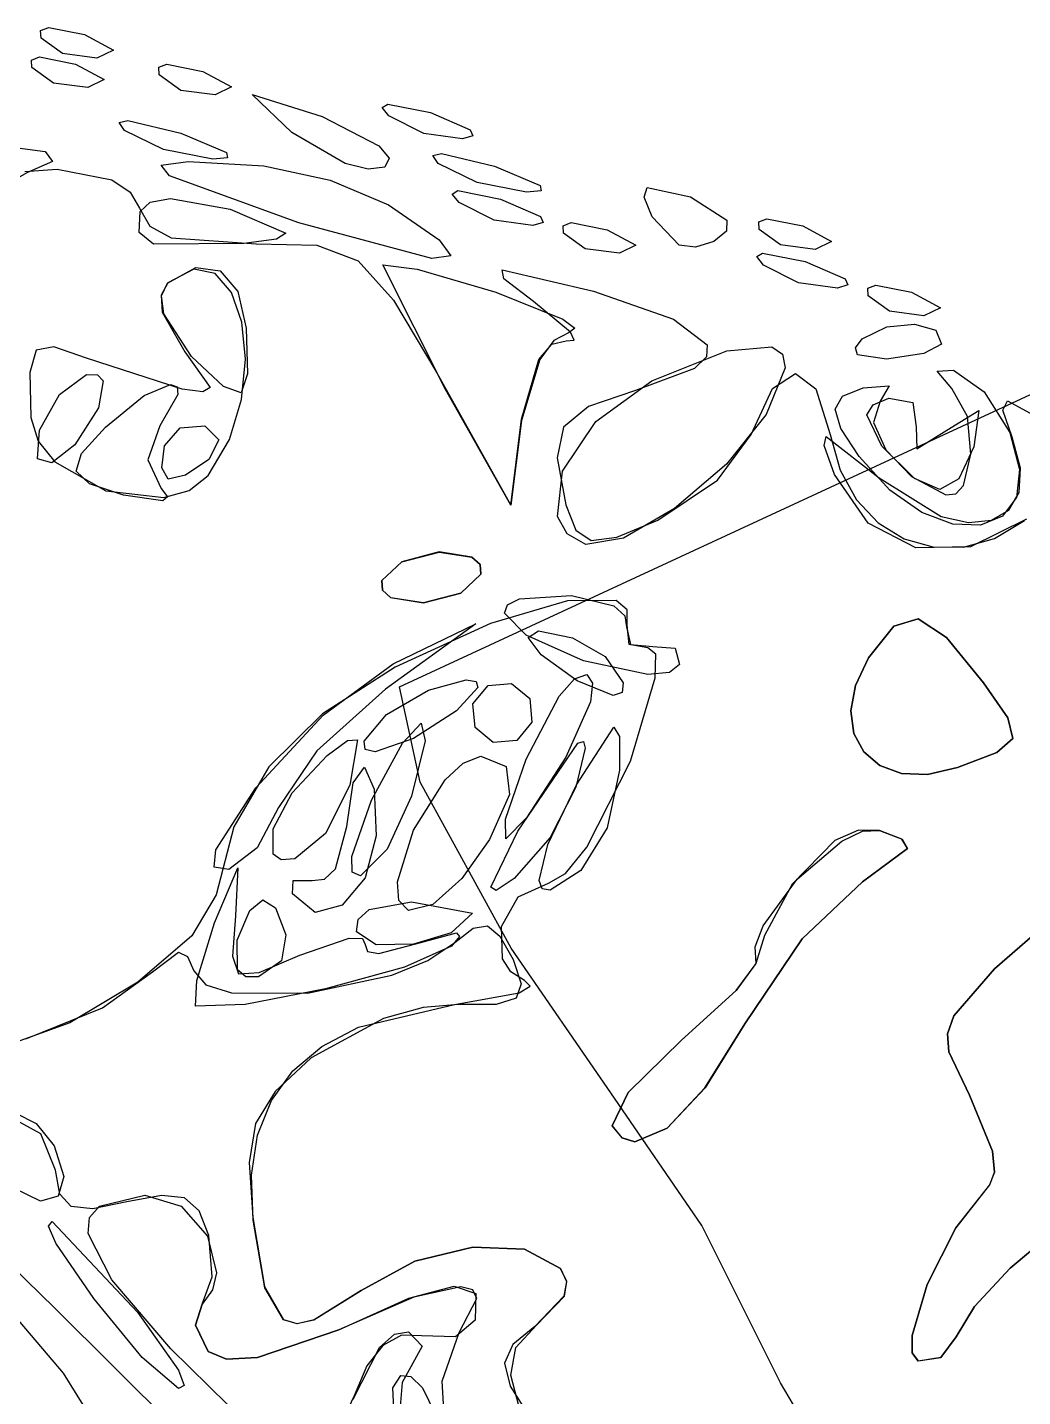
# Model space of a CAD drawing. Extents: x -886 to 651, y -59 to 942.
# Drawn here: x -187.43 to -167.6, y 132.04 to 159.32 of the extents above; entities that cross this region are included whole.
import ezdxf

# ---------------------------------------------------------------- set-up
doc = ezdxf.new("R2010")
doc.units = 0

msp = doc.modelspace()

# ---------------------------------------------------------------- linework, layer by layer
at = {"layer": 'IMAGES'}
for p, q in [((-180.01561, 146.175788), (-165.24221, 153.025398)), ((-179.60351, 144.277348), (-180.01561, 146.175788)), ((-177.7871, 140.974618), (-179.60351, 144.277348)), ((-175.80663, 138.085948), (-177.7871, 140.974618)), ((-173.99022, 135.445318), (-175.80663, 138.085948)), ((-172.42187, 132.308598), (-173.99022, 135.445318)), ((-171.679461, 131.049757), (-172.42187, 132.308598))]:
    msp.add_line(p, q, dxfattribs=at)
at = {"layer": 'Layer 1'}
for p, q in [((-187.162035, 159.253443), (-187.000674, 159.316201)), ((-187.000674, 159.316201), (-186.28637, 159.17211)), ((-187.15487, 159.10381), (-187.162035, 159.253443)), ((-186.726939, 158.794621), (-187.15487, 159.10381)), ((-186.28637, 159.17211), (-185.712357, 158.863866)), ((-186.04169, 158.70594), (-186.726939, 158.794621)), ((-185.712357, 158.863866), (-186.04169, 158.70587)), ((-187.343515, 158.664533), (-187.182152, 158.727291)), ((-187.33635, 158.5149), (-187.343515, 158.664533)), ((-186.908417, 158.205711), (-187.33635, 158.5149)), ((-187.182152, 158.727291), (-186.46784, 158.5832)), ((-186.46784, 158.5832), (-185.893836, 158.274956)), ((-186.04169, 158.70587), (-186.04169, 158.70594)), ((-184.807245, 158.520303), (-184.645884, 158.583061)), ((-184.80008, 158.37067), (-184.807245, 158.520303)), ((-184.645884, 158.583061), (-183.93158, 158.43897)), ((-185.893836, 158.274956), (-186.22317, 158.11696)), ((-184.372149, 158.061481), (-184.80008, 158.37067)), ((-183.93158, 158.43897), (-183.357567, 158.130726)), ((-186.22316, 158.11703), (-186.908417, 158.205711)), ((-186.22317, 158.11696), (-186.22316, 158.11703)), ((-183.6869, 157.9728), (-184.372149, 158.061481)), ((-183.357567, 158.130726), (-183.6869, 157.97273)), ((-183.6869, 157.97273), (-183.6869, 157.9728)), ((-182.15631, 157.22272), (-182.946231, 157.977889)), ((-182.946231, 157.977889), (-181.55597, 157.53941)), ((-180.36146, 157.721018), (-180.249901, 157.789764)), ((-180.22787, 157.55297), (-180.36146, 157.721018)), ((-180.249901, 157.789764), (-179.39996, 157.62047)), ((-185.601016, 157.4184), (-185.424516, 157.460469)), ((-185.49401, 157.26211), (-185.601016, 157.4184)), ((-185.424516, 157.460469), (-184.36869, 157.20891)), ((-181.55597, 157.53941), (-180.426785, 156.959502)), ((-179.530594, 157.201367), (-180.22787, 157.55297)), ((-179.39996, 157.62047), (-178.60437, 157.276872)), ((-184.716465, 156.880096), (-185.49401, 157.26211)), ((-184.36869, 157.20891), (-183.457507, 156.820615)), ((-181.098411, 156.605205), (-182.15631, 157.22272)), ((-178.75702, 157.09455), (-179.530594, 157.201367)), ((-178.551617, 157.156908), (-178.75702, 157.09451)), ((-178.60437, 157.276872), (-178.551617, 157.156908)), ((-189.07285, 157.10501), (-187.06958, 156.84503)), ((-183.73579, 156.69018), (-184.716465, 156.880096)), ((-180.426785, 156.959502), (-180.220525, 156.710693)), ((-178.75702, 157.09451), (-178.75702, 157.09455)), ((-186.927852, 156.643437), (-187.42635, 156.42188)), ((-187.06958, 156.84503), (-186.927852, 156.643437)), ((-184.760683, 156.571816), (-184.22268, 156.6436)), ((-184.22268, 156.6436), (-182.7184, 156.557568)), ((-183.73578, 156.69017), (-183.73579, 156.69018)), ((-183.437578, 156.714652), (-183.73578, 156.69017)), ((-183.457507, 156.820615), (-183.437578, 156.714652)), ((-180.639353, 156.489752), (-181.098411, 156.605205)), ((-180.220525, 156.710693), (-180.30776, 156.53333)), ((-179.352942, 156.761652), (-179.176444, 156.803722)), ((-179.24593, 156.60536), (-179.352942, 156.761652)), ((-178.46839, 156.223384), (-179.24593, 156.60536)), ((-179.176444, 156.803722), (-178.12061, 156.55216)), ((-187.42635, 156.42193), (-188.02874, 156.0818)), ((-187.477105, 156.445206), (-186.83464, 156.49448)), ((-187.42635, 156.42188), (-187.42635, 156.42193)), ((-186.83464, 156.49448), (-185.741492, 156.280309)), ((-184.596491, 156.357213), (-184.760683, 156.571816)), ((-182.02152, 155.42179), (-184.596491, 156.357213)), ((-182.7184, 156.557568), (-181.392221, 156.271848)), ((-180.30776, 156.53333), (-180.639353, 156.489752)), ((-180.30776, 156.53333), (-180.30776, 156.53333)), ((-178.12061, 156.55216), (-177.209429, 156.163865)), ((-185.741492, 156.280309), (-185.381444, 156.033693)), ((-181.392221, 156.271848), (-180.231052, 155.782348)), ((-178.962155, 155.994594), (-178.850596, 156.06334)), ((-178.850596, 156.06334), (-178.00065, 155.89405)), ((-177.48772, 156.03343), (-178.46839, 156.223384)), ((-177.189502, 156.057903), (-177.48771, 156.03342)), ((-177.209429, 156.163865), (-177.189502, 156.057903)), ((-175.141708, 155.934295), (-175.079909, 156.126436)), ((-175.079909, 156.126436), (-174.22043, 155.93863)), ((-185.381444, 156.033693), (-185.19406, 155.71681)), ((-185.17678, 155.65059), (-184.97893, 155.835975)), ((-184.97893, 155.835975), (-184.57579, 155.905824)), ((-184.57579, 155.905824), (-183.38836, 155.69329)), ((-180.231052, 155.782348), (-179.2218, 155.08498)), ((-178.82857, 155.82655), (-178.962155, 155.994594)), ((-178.131294, 155.474947), (-178.82857, 155.82655)), ((-178.00065, 155.89405), (-177.205069, 155.550453)), ((-177.48771, 156.03342), (-177.48772, 156.03343)), ((-174.98295, 155.53848), (-175.141708, 155.934295)), ((-174.22043, 155.93863), (-173.496156, 155.473901)), ((-185.202074, 155.232292), (-185.17678, 155.65059)), ((-185.19406, 155.71681), (-184.987946, 155.353869)), ((-183.38836, 155.69329), (-182.276254, 155.215881)), ((-177.205069, 155.550453), (-177.152317, 155.430488)), ((-174.44241, 154.97734), (-174.98295, 155.53848)), ((-172.857045, 155.441295), (-172.695684, 155.504055)), ((-172.695684, 155.504055), (-171.98138, 155.35996)), ((-184.911217, 154.99959), (-185.202074, 155.232292)), ((-184.987946, 155.353869), (-184.561935, 155.12319)), ((-179.368984, 154.714409), (-182.02152, 155.42179)), ((-177.35772, 155.36813), (-178.131294, 155.474947)), ((-177.152317, 155.430488), (-177.35772, 155.36809)), ((-177.35772, 155.36809), (-177.35772, 155.36813)), ((-176.754045, 155.364313), (-176.592682, 155.427071)), ((-176.74688, 155.21468), (-176.754045, 155.364313)), ((-176.592682, 155.427071), (-175.87837, 155.28298)), ((-175.87837, 155.28298), (-175.304366, 154.974745)), ((-173.502192, 155.256547), (-173.75508, 155.05187)), ((-173.496156, 155.473901), (-173.502192, 155.256547)), ((-172.84988, 155.29166), (-172.857045, 155.441295)), ((-172.421949, 154.982471), (-172.84988, 155.29166)), ((-171.98138, 155.35996), (-171.407367, 155.051724)), ((-183.11759, 155.0088), (-184.911217, 154.99959)), ((-184.561935, 155.12319), (-182.86718, 155.00243)), ((-182.461097, 155.099668), (-183.11759, 155.00878)), ((-183.11759, 155.00878), (-183.11759, 155.0088)), ((-182.86718, 155.00243), (-181.66251, 154.97489)), ((-182.276254, 155.215881), (-182.461097, 155.099668)), ((-181.66251, 154.97489), (-180.840317, 154.665678)), ((-179.2218, 155.08498), (-178.991595, 154.766077)), ((-179.2218, 155.08498), (-179.2218, 155.08498)), ((-176.318947, 154.905486), (-176.74688, 155.21468)), ((-175.304366, 154.974745), (-175.6337, 154.81675)), ((-174.115707, 154.934591), (-174.44241, 154.97734)), ((-173.75508, 155.05187), (-174.115707, 154.934591)), ((-173.75508, 155.05187), (-173.75508, 155.05187)), ((-171.7367, 154.89379), (-172.421949, 154.982471)), ((-171.407367, 155.051724), (-171.7367, 154.89372)), ((-178.991595, 154.766077), (-179.368984, 154.714409)), ((-175.63369, 154.8168), (-176.318947, 154.905486)), ((-175.6337, 154.81675), (-175.63369, 154.8168)), ((-172.89566, 154.749241), (-172.784101, 154.818)), ((-172.76207, 154.58119), (-172.89566, 154.749241)), ((-172.784101, 154.818), (-171.93416, 154.64879)), ((-171.7367, 154.89372), (-171.7367, 154.89379)), ((-184.6335, 154.22227), (-184.069113, 154.533217)), ((-184.113594, 154.50159), (-184.62756, 154.22783)), ((-183.686799, 154.412582), (-184.113594, 154.50159)), ((-184.069113, 154.533217), (-183.584441, 154.467291)), ((-183.362633, 154.034522), (-183.686799, 154.412582)), ((-183.584441, 154.467291), (-183.232311, 154.054703)), ((-180.840317, 154.665678), (-180.132271, 153.883407)), ((-179.09755, 152.10155), (-180.34407, 154.58789)), ((-180.34407, 154.58789), (-179.65969, 154.502271)), ((-179.65969, 154.502271), (-178.0949, 154.03791)), ((-177.933905, 154.306497), (-177.971996, 154.484749)), ((-177.971996, 154.484749), (-176.15048, 154.06347)), ((-172.064797, 154.229596), (-172.76207, 154.58119)), ((-171.93416, 154.64879), (-171.13857, 154.305189)), ((-184.62756, 154.22783), (-184.759585, 153.981237)), ((-184.756784, 153.967356), (-184.6335, 154.22227)), ((-184.62756, 154.22783), (-184.62756, 154.22783)), ((-177.34516, 153.85467), (-177.933905, 154.306497)), ((-171.29122, 154.12278), (-172.064797, 154.229596)), ((-171.085817, 154.185224), (-171.29122, 154.12283)), ((-171.13857, 154.305189), (-171.085817, 154.185224)), ((-170.688545, 154.119155), (-170.527184, 154.181915)), ((-170.527184, 154.181915), (-169.81288, 154.03782)), ((-184.759585, 153.981237), (-184.739575, 153.639384)), ((-184.708395, 153.606811), (-184.756784, 153.967356)), ((-183.156557, 153.441124), (-183.362633, 154.034522)), ((-183.232311, 154.054703), (-183.06555, 153.32566)), ((-180.132271, 153.883407), (-179.27004, 152.43669)), ((-178.0949, 154.03791), (-176.762407, 153.50018)), ((-176.15048, 154.06347), (-174.553614, 153.50201)), ((-171.29122, 154.12283), (-171.29122, 154.12278)), ((-170.68138, 153.96952), (-170.688545, 154.119155)), ((-170.253447, 153.660331), (-170.68138, 153.96952)), ((-169.81288, 154.03782), (-169.238867, 153.729585)), ((-184.739575, 153.639384), (-184.28801, 152.85065)), ((-184.1589, 152.76066), (-184.708395, 153.606811)), ((-176.607495, 153.24088), (-177.34516, 153.85467)), ((-169.56819, 153.57165), (-170.253447, 153.660331)), ((-169.238867, 153.729585), (-169.5682, 153.57159)), ((-183.084031, 152.706103), (-183.156557, 153.441124)), ((-183.06555, 153.32566), (-183.042163, 152.411899)), ((-183.06555, 153.32566), (-183.06555, 153.32566)), ((-176.762407, 153.50018), (-176.524752, 153.32158)), ((-176.524752, 153.32158), (-176.63662, 153.23815)), ((-174.553614, 153.50201), (-173.885061, 152.991149)), ((-170.79539, 153.11162), (-170.309003, 153.352367)), ((-170.309003, 153.352367), (-169.756847, 153.406198)), ((-169.756847, 153.406198), (-169.32999, 153.286054)), ((-169.5682, 153.57159), (-169.56819, 153.57165)), ((-176.938137, 153.079575), (-177.216865, 152.696335)), ((-176.98089, 153.003382), (-176.69324, 153.07034)), ((-176.63662, 153.23815), (-176.938137, 153.079575)), ((-176.69324, 153.07034), (-176.536746, 153.087338)), ((-176.63662, 153.23815), (-176.63662, 153.23815)), ((-176.536746, 153.087338), (-176.607495, 153.24088)), ((-170.933387, 152.929635), (-170.79539, 153.11162)), ((-169.32999, 153.286054), (-169.2195, 153.00488)), ((-187.251681, 152.883297), (-187.379698, 152.43908)), ((-186.899626, 152.952158), (-187.251681, 152.883297)), ((-186.25045, 152.72377), (-186.899626, 152.952158)), ((-184.28801, 152.85065), (-183.788539, 152.144095)), ((-177.23797, 152.697571), (-176.98089, 153.003382)), ((-174.98857, 152.27159), (-173.490905, 152.869958)), ((-173.885061, 152.991149), (-173.897581, 152.751555)), ((-173.490905, 152.869958), (-172.59987, 152.954466)), ((-172.59987, 152.954466), (-172.387672, 152.805734)), ((-172.387672, 152.805734), (-172.334133, 152.530589)), ((-170.890709, 152.794625), (-170.933387, 152.929635)), ((-170.31384, 152.70785), (-170.890709, 152.794625)), ((-169.570676, 152.822248), (-170.31384, 152.70785)), ((-169.2195, 153.00488), (-169.570676, 152.822248)), ((-169.2195, 153.00488), (-169.2195, 153.00488)), ((-184.34431, 152.1087), (-186.25045, 152.72377)), ((-183.520742, 152.164592), (-184.1589, 152.76066)), ((-183.160515, 151.903174), (-183.084031, 152.706103)), ((-177.216865, 152.696335), (-177.58189, 151.48588)), ((-177.58173, 151.50782), (-177.23797, 152.697571)), ((-174.140593, 152.520846), (-175.31598, 152.08106)), ((-173.897581, 152.751555), (-174.140593, 152.520846)), ((-172.334133, 152.530589), (-172.71236, 151.6038)), ((-187.379698, 152.43908), (-187.35676, 151.5414)), ((-186.787586, 152.004779), (-186.24894, 152.39875)), ((-186.24894, 152.39875), (-186.031825, 152.3972)), ((-186.031825, 152.3972), (-185.91382, 152.271471)), ((-185.91382, 152.271471), (-186.00692, 151.73461)), ((-183.042163, 152.411899), (-183.171195, 152.036608)), ((-179.27004, 152.43669), (-177.7981, 149.80016)), ((-176.10174, 151.466999), (-174.98857, 152.27159)), ((-172.584576, 152.118685), (-172.129134, 152.423119)), ((-172.129134, 152.423119), (-171.719874, 152.117583)), ((-169.305705, 152.465179), (-168.97705, 152.4863)), ((-169.01195, 152.12065), (-169.305705, 152.465179)), ((-168.97705, 152.4863), (-168.367886, 152.056309)), ((-187.1838, 151.28848), (-186.787586, 152.004779)), ((-185.87308, 151.34897), (-185.098422, 151.984043)), ((-185.098422, 151.984043), (-184.573274, 152.202446)), ((-184.427518, 152.000912), (-184.79104, 151.37617)), ((-184.573274, 152.202446), (-184.444854, 152.154376)), ((-184.444854, 152.154376), (-184.427518, 152.000912)), ((-183.933476, 152.056254), (-184.34431, 152.1087)), ((-183.788539, 152.144095), (-183.933476, 152.056254)), ((-183.171195, 152.036608), (-183.520742, 152.164592)), ((-177.79364, 149.7993), (-179.09755, 152.10155)), ((-175.31598, 152.08106), (-176.249109, 151.763841)), ((-173.00732, 151.20418), (-172.584576, 152.118685)), ((-171.719874, 152.117583), (-171.43568, 151.20218)), ((-171.334471, 151.711704), (-171.187547, 151.965755)), ((-171.187547, 151.965755), (-170.78137, 152.1326)), ((-170.78137, 152.1326), (-170.260734, 152.17312)), ((-170.260734, 152.17312), (-170.43918, 151.86936)), ((-168.702887, 151.563926), (-169.01195, 152.12065)), ((-168.367886, 152.056309), (-167.85518, 151.24765)), ((-186.00692, 151.73461), (-186.48332, 151.000955)), ((-186.00692, 151.73461), (-186.00692, 151.73461)), ((-183.401468, 151.106051), (-183.160515, 151.903174)), ((-176.249109, 151.763841), (-176.745794, 151.352975)), ((-171.224695, 151.326604), (-171.334471, 151.711704)), ((-170.708325, 151.597985), (-170.582292, 151.796142)), ((-170.582292, 151.796142), (-170.26986, 151.92991)), ((-170.43918, 151.86936), (-170.571243, 151.447435)), ((-170.26986, 151.92991), (-169.789267, 151.843753)), ((-169.789267, 151.843753), (-169.72431, 151.35645)), ((-169.10996, 151.28825), (-168.47234, 151.681139)), ((-168.47234, 151.681139), (-168.57647, 150.9606)), ((-167.995669, 151.692622), (-167.905997, 151.878745)), ((-167.81299, 151.15039), (-167.995669, 151.692622)), ((-167.905997, 151.878745), (-166.64617, 151.19209)), ((-187.35676, 151.5414), (-187.213822, 151.069407)), ((-177.7981, 149.80016), (-177.58173, 151.50782)), ((-177.58189, 151.48588), (-177.79364, 149.7993)), ((-176.764461, 150.476256), (-176.10174, 151.466999)), ((-172.71235, 151.60383), (-173.503965, 150.615898)), ((-172.71236, 151.6038), (-172.71235, 151.60383)), ((-170.40585, 150.97584), (-170.708325, 151.597985)), ((-170.571243, 151.447435), (-170.328281, 150.89654)), ((-168.632508, 150.815148), (-168.702887, 151.563926)), ((-187.227729, 150.718766), (-187.1838, 151.28848)), ((-186.346787, 150.824284), (-185.87308, 151.34897)), ((-184.79099, 151.37618), (-185.025595, 150.702851)), ((-184.79104, 151.37617), (-184.79099, 151.37618)), ((-184.69733, 150.982), (-184.384801, 151.340468)), ((-184.384801, 151.340468), (-183.8909, 151.37615)), ((-183.8909, 151.37615), (-183.611534, 151.099465)), ((-176.745794, 151.352975), (-176.873566, 150.737464)), ((-173.681337, 150.295464), (-173.00732, 151.20418)), ((-171.558451, 150.98303), (-171.517912, 151.166521)), ((-171.517912, 151.166521), (-170.46202, 150.3431)), ((-171.43568, 151.20218), (-171.239483, 150.49285)), ((-170.86077, 150.76661), (-171.224695, 151.326604)), ((-169.72431, 151.35645), (-169.710449, 150.919686)), ((-169.710449, 150.919686), (-169.10996, 151.28825)), ((-167.85519, 151.24765), (-167.661252, 150.510809)), ((-167.85518, 151.24765), (-167.85519, 151.24765)), ((-167.643242, 150.533902), (-167.81299, 151.15039)), ((-187.213822, 151.069407), (-186.883056, 150.657678)), ((-186.48332, 151.000955), (-186.942246, 150.642633)), ((-184.750604, 150.542741), (-184.69733, 150.982)), ((-183.82235, 150.38845), (-183.401468, 151.106051)), ((-183.611534, 151.099465), (-183.8148, 150.70695)), ((-171.34844, 150.4082), (-171.558451, 150.98303)), ((-169.757368, 150.329673), (-170.40585, 150.97584)), ((-170.328281, 150.89654), (-169.814624, 150.36582)), ((-168.57647, 150.96064), (-168.870149, 150.322294)), ((-168.57647, 150.9606), (-168.57647, 150.96064)), ((-186.942246, 150.642633), (-187.227729, 150.718766)), ((-186.883056, 150.657678), (-185.862915, 150.081841)), ((-186.457914, 150.474782), (-186.346787, 150.824284)), ((-185.025595, 150.702851), (-184.76499, 150.12805)), ((-183.8148, 150.70695), (-184.277321, 150.395223)), ((-183.8148, 150.70695), (-183.8148, 150.70695)), ((-176.873566, 150.737464), (-176.69996, 149.80631)), ((-173.503965, 150.615898), (-174.533905, 149.733795)), ((-170.249804, 150.096513), (-170.86077, 150.76661)), ((-168.782512, 150.190063), (-168.632508, 150.815148)), ((-186.186006, 150.224127), (-186.457914, 150.474782)), ((-184.62123, 150.3128), (-184.750604, 150.542741)), ((-184.277321, 150.395223), (-184.62123, 150.3128)), ((-184.204478, 150.087745), (-183.82235, 150.38845)), ((-176.868202, 149.568233), (-176.764461, 150.476256)), ((-170.676106, 149.440114), (-171.34844, 150.4082)), ((-171.239483, 150.49285), (-170.912327, 149.903618)), ((-170.46202, 150.3431), (-169.226811, 149.574003)), ((-169.814624, 150.36582), (-169.1346, 150.00442)), ((-169.254625, 150.111897), (-169.757368, 150.329673)), ((-168.870149, 150.322294), (-169.254625, 150.111897)), ((-167.661252, 150.510809), (-167.7256, 149.952024)), ((-167.673741, 150.047307), (-167.643242, 150.533902)), ((-185.51061, 149.99598), (-186.186006, 150.224127)), ((-185.862915, 150.081841), (-184.706094, 149.947546)), ((-184.76499, 150.12805), (-184.634052, 149.961502)), ((-184.706094, 149.947546), (-184.204478, 150.087745)), ((-174.86969, 149.49729), (-173.681337, 150.295464)), ((-169.610525, 149.650343), (-170.249804, 150.096513)), ((-168.934439, 150.022577), (-168.782512, 150.190063)), ((-167.875917, 149.699312), (-167.673741, 150.047307)), ((-184.730947, 149.881085), (-185.51061, 149.99598)), ((-184.634052, 149.961502), (-184.730947, 149.881085)), ((-176.69996, 149.80631), (-176.501555, 149.300108)), ((-170.912327, 149.903618), (-170.478545, 149.445228)), ((-169.1346, 150.00442), (-168.934439, 150.022577)), ((-167.7256, 149.952024), (-168.000469, 149.57894)), ((-176.676538, 149.229264), (-176.868202, 149.568233)), ((-175.683791, 149.162037), (-174.86969, 149.49729)), ((-174.533905, 149.733795), (-175.551088, 149.138702)), ((-168.990698, 149.420454), (-169.610525, 149.650343)), ((-169.226811, 149.574003), (-168.681021, 149.453953)), ((-168.681021, 149.453953), (-168.2212, 149.498625)), ((-167.52776, 149.51859), (-168.637854, 148.965524)), ((-168.000469, 149.57894), (-168.43809, 149.399201)), ((-168.2212, 149.498625), (-167.875917, 149.699312)), ((-168.16381, 149.134946), (-167.56189, 149.49191)), ((-176.30443, 149.0118), (-176.676538, 149.229264)), ((-176.501555, 149.300108), (-176.195289, 149.09083)), ((-169.72994, 148.949294), (-170.676106, 149.440114)), ((-170.478545, 149.445228), (-169.962469, 149.128423)), ((-168.43809, 149.399201), (-168.990698, 149.420454)), ((-175.551088, 149.138702), (-176.30443, 149.0118)), ((-176.195289, 149.09083), (-175.683791, 149.162037)), ((-169.962469, 149.128423), (-169.388432, 148.963945)), ((-168.637854, 148.965524), (-169.72994, 148.949294)), ((-169.388432, 148.963945), (-168.780769, 148.962538)), ((-168.780769, 148.962538), (-168.16381, 149.134946)), ((-179.22326, 148.86434), (-179.967484, 148.670504)), ((-179.967034, 148.670157), (-179.22281, 148.86399)), ((-178.571856, 148.760345), (-179.22326, 148.86434)), ((-179.22281, 148.86399), (-178.571406, 148.760002)), ((-178.409816, 148.612818), (-178.571856, 148.760345)), ((-178.571406, 148.760002), (-178.409366, 148.612471)), ((-179.967484, 148.670504), (-180.36931, 148.29381)), ((-180.36886, 148.29346), (-179.967034, 148.670157)), ((-178.795022, 148.044315), (-178.3932, 148.421)), ((-178.39275, 148.42065), (-178.794576, 148.043957)), ((-178.3932, 148.421), (-178.409816, 148.612818)), ((-178.409366, 148.612471), (-178.39275, 148.42065)), ((-178.39275, 148.42065), (-178.39275, 148.42065)), ((-180.36931, 148.29381), (-180.352694, 148.101998)), ((-180.36931, 148.29381), (-180.36931, 148.29381)), ((-180.352244, 148.101645), (-180.36886, 148.29346)), ((-180.352694, 148.101998), (-180.190654, 147.954474)), ((-180.190204, 147.954116), (-180.352244, 148.101645)), ((-180.190654, 147.954474), (-179.53925, 147.85048)), ((-179.5388, 147.85013), (-180.190204, 147.954116)), ((-179.53925, 147.85048), (-178.795022, 148.044315)), ((-178.794576, 148.043957), (-179.5388, 147.85013)), ((-176.669111, 147.894558), (-178.20352, 147.440313)), ((-177.864738, 147.80893), (-177.625096, 147.929371)), ((-177.625096, 147.929371), (-176.58945, 147.99718)), ((-175.695682, 147.89522), (-176.669111, 147.894558)), ((-176.58945, 147.99718), (-175.74269, 147.788636)), ((-175.48145, 147.714189), (-175.695682, 147.89522)), ((-177.921136, 147.642677), (-177.864738, 147.80893)), ((-177.490841, 147.208381), (-177.921136, 147.642677)), ((-175.74269, 147.788636), (-175.525571, 147.59536)), ((-175.525571, 147.59536), (-175.49389, 147.37016)), ((-175.482, 147.40624), (-175.48145, 147.714189)), ((-178.49287, 147.43514), (-180.2934, 146.13416)), ((-180.1428, 146.63497), (-178.49287, 147.43514)), ((-178.20352, 147.440313), (-180.10014, 146.56855)), ((-175.49389, 147.37016), (-175.412811, 147.021975)), ((-175.49389, 147.37016), (-175.49389, 147.37016)), ((-175.438312, 147.024656), (-175.482, 147.40624)), ((-170.67198, 146.75314), (-170.168244, 147.387818)), ((-170.167554, 147.387967), (-170.67129, 146.75329)), ((-170.168244, 147.387818), (-169.682704, 147.530906)), ((-169.682014, 147.531051), (-170.167554, 147.387967)), ((-169.682704, 147.530906), (-169.118562, 147.161536)), ((-169.117872, 147.161678), (-169.682014, 147.531051)), ((-176.34748, 146.69776), (-177.490841, 147.208381)), ((-177.450401, 147.164054), (-177.24378, 147.293535)), ((-177.192122, 146.815773), (-177.450401, 147.164054)), ((-177.24378, 147.293535), (-176.5672, 147.15735)), ((-176.5672, 147.15735), (-175.920435, 146.783845)), ((-169.118562, 147.161536), (-168.37902, 146.25884)), ((-168.37833, 146.25898), (-169.117872, 147.161678)), ((-176.474, 146.29556), (-177.192122, 146.815773)), ((-175.920435, 146.783845), (-175.55597, 146.25689)), ((-175.06866, 146.95622), (-175.438312, 147.024656)), ((-175.412811, 147.021975), (-174.96925, 146.98243)), ((-174.9097, 146.825525), (-175.06866, 146.95622)), ((-174.96925, 146.98243), (-174.523006, 146.951509)), ((-174.921706, 146.355386), (-174.9097, 146.825525)), ((-174.523006, 146.951509), (-174.43545, 146.62406)), ((-180.10014, 146.56855), (-181.547332, 145.639979)), ((-181.531715, 145.610169), (-180.1428, 146.63497)), ((-175.066344, 146.423524), (-176.34748, 146.69776)), ((-174.43545, 146.62406), (-174.638244, 146.463235)), ((-170.933126, 146.205003), (-170.67198, 146.75314)), ((-170.67146, 146.75334), (-170.932608, 146.205203)), ((-170.67129, 146.75329), (-170.67146, 146.75334)), ((-179.43457, 146.11436), (-178.687454, 146.317451)), ((-178.687454, 146.317451), (-178.489265, 146.285899)), ((-178.489265, 146.285899), (-178.45102, 146.16346)), ((-178.251293, 146.20157), (-177.78191, 146.24489)), ((-177.78191, 146.24489), (-177.420264, 145.942563)), ((-176.835099, 145.989023), (-176.527483, 146.336591)), ((-176.527483, 146.336591), (-176.2857, 146.4241)), ((-175.758186, 146.005779), (-176.474, 146.29556)), ((-176.2857, 146.4241), (-176.171918, 146.248579)), ((-176.171918, 146.248579), (-176.212805, 145.879951)), ((-175.55592, 146.25686), (-175.577795, 146.063077)), ((-175.55597, 146.25689), (-175.55592, 146.25686)), ((-175.4134, 144.69373), (-174.921706, 146.355386)), ((-174.638244, 146.463235), (-175.066344, 146.423524)), ((-168.37902, 146.25884), (-168.37885, 146.25879)), ((-168.37885, 146.25879), (-167.899767, 145.561501)), ((-167.899337, 145.561725), (-168.37833, 146.25898)), ((-180.2934, 146.13416), (-181.662299, 144.903202)), ((-180.270176, 145.627339), (-179.43457, 146.11436)), ((-178.45102, 146.16347), (-178.880922, 145.696709)), ((-178.55362, 145.83992), (-178.251293, 146.20157)), ((-178.45102, 146.16346), (-178.45102, 146.16347)), ((-177.48979, 144.73535), (-176.835099, 145.989023)), ((-175.577795, 146.063077), (-175.758186, 146.005779)), ((-171.025432, 145.697342), (-170.933126, 146.205003)), ((-170.932608, 146.205203), (-171.024916, 145.697542)), ((-178.880922, 145.696709), (-179.73582, 145.14777)), ((-178.5103, 145.370538), (-178.55362, 145.83992)), ((-177.420264, 145.942563), (-177.37694, 145.47318)), ((-176.212805, 145.879951), (-176.7037, 144.77928)), ((-170.964363, 145.249218), (-171.025432, 145.697342)), ((-171.024916, 145.697542), (-170.963851, 145.249418)), ((-182.877334, 144.163072), (-181.531715, 145.610169)), ((-181.547332, 145.639979), (-182.613835, 144.58679)), ((-180.71936, 145.09867), (-180.270176, 145.627339)), ((-179.955674, 145.058233), (-179.58101, 145.45301)), ((-179.58101, 145.45301), (-179.502386, 145.101628)), ((-177.37694, 145.47318), (-177.679268, 145.111534)), ((-177.37694, 145.47318), (-177.37694, 145.47318)), ((-167.899767, 145.561501), (-167.795507, 145.149217)), ((-167.795107, 145.149454), (-167.899337, 145.561725)), ((-179.73582, 145.14777), (-180.502229, 144.882766)), ((-178.14865, 145.06821), (-178.5103, 145.370538)), ((-176.48863, 144.22861), (-175.744107, 145.375995)), ((-175.744107, 145.375995), (-175.634803, 145.188308)), ((-175.634803, 145.188308), (-175.63035, 144.51668)), ((-170.765386, 144.879695), (-170.964363, 145.249218)), ((-170.963851, 145.249418), (-170.764877, 144.879895)), ((-167.795507, 145.149217), (-168.113142, 144.869238)), ((-168.112712, 144.869466), (-167.795107, 145.149454)), ((-181.662299, 144.903202), (-182.4251, 143.77057)), ((-181.45733, 144.80844), (-181.05176, 145.106116)), ((-181.05176, 145.106116), (-180.853551, 145.123599)), ((-180.853551, 145.123599), (-181.0047, 144.22135)), ((-180.69559, 144.929797), (-180.71936, 145.09867)), ((-180.502229, 144.882766), (-180.69559, 144.929797)), ((-180.57414, 143.92229), (-179.955674, 145.058233)), ((-179.502386, 145.101628), (-179.77204, 143.99909)), ((-177.679268, 145.111534), (-178.14865, 145.06821)), ((-177.65994, 143.30203), (-176.46518, 145.05758)), ((-176.315289, 144.957288), (-176.49988, 144.17766)), ((-176.46518, 145.05758), (-176.350119, 145.091071)), ((-176.350119, 145.091071), (-176.315289, 144.957288)), ((-170.443969, 144.607835), (-170.765386, 144.879695)), ((-170.764877, 144.879895), (-170.443462, 144.608035)), ((-168.113142, 144.869238), (-168.89974, 144.56886)), ((-168.89922, 144.56906), (-168.112712, 144.869466)), ((-182.613835, 144.58679), (-183.314271, 143.390366)), ((-182.151658, 144.063917), (-181.45733, 144.80844)), ((-179.103699, 144.322411), (-178.744255, 144.654819)), ((-178.744255, 144.654819), (-178.39424, 144.79385)), ((-178.39424, 144.79385), (-177.887326, 144.59192)), ((-177.903874, 143.542242), (-177.48979, 144.73535)), ((-177.887326, 144.59192), (-177.82502, 144.03137)), ((-176.7037, 144.77925), (-177.486498, 143.565555)), ((-176.7037, 144.77928), (-176.7037, 144.77925)), ((-176.283784, 142.982554), (-175.4134, 144.69373)), ((-170.015578, 144.452701), (-170.443969, 144.607835)), ((-170.443462, 144.608035), (-170.01507, 144.452901)), ((-180.936892, 144.267041), (-180.7118, 144.57611)), ((-180.7118, 144.57611), (-180.521375, 144.137734)), ((-179.73505, 143.324189), (-179.103699, 144.322411)), ((-175.63039, 144.51668), (-175.876636, 143.365657)), ((-175.63035, 144.51668), (-175.63039, 144.51668)), ((-169.495679, 144.433355), (-170.015578, 144.452701)), ((-170.01507, 144.452901), (-169.495168, 144.433555)), ((-168.89974, 144.56886), (-169.495679, 144.433355)), ((-169.495168, 144.433555), (-168.89922, 144.56906)), ((-183.6732, 142.928005), (-182.877334, 144.163072)), ((-182.529605, 143.345675), (-182.151658, 144.063917)), ((-181.0047, 144.22135), (-181.488288, 143.256063)), ((-181.06501, 143.39521), (-180.936892, 144.267041)), ((-181.0047, 144.22135), (-181.0047, 144.22135)), ((-180.521375, 144.137734), (-180.47663, 143.21248)), ((-177.060343, 143.036117), (-176.48863, 144.22861)), ((-176.49992, 144.17766), (-177.010631, 143.178651)), ((-176.49988, 144.17766), (-176.49992, 144.17766)), ((-182.4251, 143.77057), (-182.85187, 142.97055)), ((-180.966725, 142.797071), (-180.57414, 143.92229)), ((-179.77204, 143.99905), (-180.256979, 142.941419)), ((-179.77204, 143.99909), (-179.77204, 143.99905)), ((-177.82502, 144.03137), (-178.223315, 143.138564)), ((-177.82502, 144.03137), (-177.82502, 144.03137)), ((-177.894666, 143.152765), (-177.903874, 143.542242)), ((-177.486498, 143.565555), (-177.894666, 143.152765)), ((-183.314271, 143.390366), (-183.66326, 142.03209)), ((-182.531863, 142.844018), (-182.529605, 143.345675)), ((-181.488288, 143.256063), (-182.09912, 142.74925)), ((-181.292141, 142.554248), (-181.06501, 143.39521)), ((-180.056636, 142.292619), (-179.73505, 143.324189)), ((-178.19396, 142.18884), (-177.65994, 143.30203)), ((-175.876636, 143.365657), (-176.40453, 142.51744)), ((-170.873074, 143.319367), (-171.339877, 143.11878)), ((-171.205273, 143.10194), (-170.791584, 143.299227)), ((-170.45459, 143.31604), (-170.873074, 143.319367)), ((-170.791584, 143.299227), (-170.45366, 143.31568)), ((-170.005892, 143.142092), (-170.45459, 143.31604)), ((-170.45366, 143.31568), (-170.004962, 143.141732)), ((-182.85187, 142.97055), (-183.41286, 142.53929)), ((-180.47664, 143.21248), (-180.695853, 142.374451)), ((-180.47663, 143.21248), (-180.47664, 143.21248)), ((-178.223315, 143.138564), (-178.772991, 142.362205)), ((-177.010631, 143.178651), (-177.73264, 142.35644)), ((-177.235122, 142.317374), (-177.060343, 143.036117)), ((-176.705695, 142.458953), (-176.283784, 142.982554)), ((-171.339877, 143.11878), (-172.19059, 142.24628)), ((-172.090974, 142.346801), (-171.205273, 143.10194)), ((-170.78948, 142.29081), (-169.897715, 142.9574)), ((-169.896785, 142.95704), (-170.78855, 142.29045)), ((-169.897715, 142.9574), (-170.005892, 143.142092)), ((-170.004962, 143.141732), (-169.896785, 142.95704)), ((-183.70671, 142.588208), (-183.6732, 142.928005)), ((-182.373573, 142.733879), (-182.531863, 142.844018)), ((-182.09912, 142.74925), (-182.373573, 142.733879)), ((-180.95477, 142.488527), (-180.966725, 142.797071)), ((-180.256979, 142.941419), (-180.79435, 142.41529)), ((-183.41286, 142.53929), (-183.70671, 142.588208)), ((-183.69997, 141.47295), (-183.237298, 142.571995)), ((-183.237298, 142.571995), (-183.28194, 141.61229)), ((-181.505561, 142.343405), (-181.292141, 142.554248)), ((-180.79435, 142.41529), (-180.95477, 142.488527)), ((-177.04727, 142.26317), (-176.705695, 142.458953)), ((-176.40453, 142.51744), (-177.015631, 142.126456)), ((-182.14363, 142.05302), (-182.129809, 142.322311)), ((-182.129809, 142.322311), (-181.75535, 142.31939)), ((-181.75535, 142.31939), (-181.505561, 142.343405)), ((-180.695853, 142.374451), (-181.156325, 141.825656)), ((-180.028874, 141.918528), (-180.056636, 142.292619)), ((-178.772991, 142.362205), (-179.351627, 141.842871)), ((-178.087066, 142.121005), (-178.19396, 142.18884)), ((-177.73264, 142.35644), (-178.087066, 142.121005)), ((-177.653176, 141.996249), (-177.04727, 142.26317)), ((-177.174494, 142.152557), (-177.235122, 142.317374)), ((-177.015631, 142.126456), (-177.174494, 142.152557)), ((-172.772815, 141.414139), (-172.090974, 142.346801)), ((-172.19059, 142.24628), (-172.743791, 141.224454)), ((-172.19059, 142.24628), (-172.19059, 142.24628)), ((-171.991836, 141.154622), (-170.78948, 142.29081)), ((-170.78855, 142.29045), (-171.990906, 141.154262)), ((-170.78855, 142.29045), (-170.78855, 142.29045)), ((-183.66326, 142.03209), (-184.149206, 141.22028)), ((-182.995173, 141.721758), (-182.73455, 141.936591)), ((-182.73455, 141.936591), (-182.487442, 141.775174)), ((-181.693702, 141.680409), (-182.14363, 142.05302)), ((-180.620879, 141.740553), (-179.77666, 141.89179)), ((-179.8368, 141.72114), (-180.028874, 141.918528)), ((-179.77666, 141.89179), (-178.5633, 141.66605)), ((-177.979659, 141.404521), (-177.653176, 141.996249)), ((-166.43411, 142.06991), (-168.162671, 140.557652)), ((-168.162211, 140.557082), (-166.43365, 142.06934)), ((-183.28194, 141.61229), (-183.343858, 140.812441)), ((-183.24786, 141.13293), (-182.995173, 141.721758)), ((-182.487442, 141.775174), (-182.2753, 141.23525)), ((-181.156325, 141.825656), (-181.693702, 141.680409)), ((-180.839168, 141.544587), (-180.620879, 141.740553)), ((-179.351627, 141.842871), (-179.8368, 141.72114)), ((-178.5633, 141.66605), (-178.983098, 141.279612)), ((-178.5633, 141.66605), (-178.5633, 141.66605)), ((-184.052825, 140.329254), (-183.69997, 141.47295)), ((-180.87358, 141.29452), (-180.839168, 141.544587)), ((-178.91262, 141.08729), (-178.545821, 141.369743)), ((-178.545821, 141.369743), (-178.263702, 141.416619)), ((-178.263702, 141.416619), (-178.016155, 141.213097)), ((-177.95961, 140.758945), (-177.979659, 141.404521)), ((-172.93168, 140.994948), (-172.772815, 141.414139)), ((-184.149206, 141.22028), (-185.227806, 140.294361)), ((-183.240284, 140.538933), (-183.24786, 141.13293)), ((-182.2753, 141.23525), (-182.366269, 140.720128)), ((-182.2753, 141.23525), (-182.2753, 141.23525)), ((-182.00032, 140.82878), (-181.01956, 141.167675)), ((-181.01956, 141.167675), (-180.7538, 141.166204)), ((-180.479753, 141.038926), (-180.87358, 141.29452)), ((-180.7538, 141.166204), (-180.6949, 141.04148)), ((-180.6949, 141.04148), (-180.651844, 140.903119)), ((-179.735754, 141.052264), (-180.479753, 141.038926)), ((-180.429236, 140.864505), (-179.59034, 141.08128)), ((-178.983098, 141.279612), (-179.735754, 141.052264)), ((-179.59034, 141.08128), (-178.875798, 141.277406)), ((-179.450179, 140.725633), (-178.91262, 141.08729)), ((-178.817921, 141.201108), (-178.97964, 141.01088)), ((-178.875798, 141.277406), (-178.817921, 141.201108)), ((-178.016155, 141.213097), (-177.75307, 140.74436)), ((-173.13459, 139.46438), (-171.991836, 141.154622)), ((-171.990906, 141.154262), (-173.13366, 139.46402)), ((-172.743791, 141.224454), (-172.91378, 140.66819)), ((-184.93498, 140.4973), (-184.418226, 140.894217)), ((-184.418226, 140.894217), (-184.238516, 140.802392)), ((-184.238516, 140.802392), (-184.11289, 140.517)), ((-183.343858, 140.812441), (-183.220786, 140.457969)), ((-182.807886, 140.48478), (-182.00032, 140.82878)), ((-180.651844, 140.903119), (-180.429236, 140.864505)), ((-178.97964, 141.01088), (-179.911845, 140.594418)), ((-178.97964, 141.01088), (-178.97964, 141.01088)), ((-172.91285, 140.66783), (-172.93168, 140.994948)), ((-185.932507, 139.780381), (-184.93498, 140.4973)), ((-184.11289, 140.517), (-183.869488, 140.240986)), ((-183.074952, 140.400125), (-183.240284, 140.538933)), ((-182.366269, 140.720128), (-182.82062, 140.39888)), ((-179.911845, 140.594418), (-181.488896, 140.159085)), ((-180.16819, 140.430673), (-179.450179, 140.725633)), ((-177.798664, 140.500639), (-177.95961, 140.758945)), ((-177.52592, 140.33048), (-177.798664, 140.500639)), ((-177.75307, 140.74436), (-177.75299, 140.74467)), ((-177.75299, 140.74467), (-177.591708, 140.263839)), ((-172.91378, 140.66819), (-173.307792, 140.12538)), ((-173.306866, 140.12502), (-172.91285, 140.66783)), ((-168.162671, 140.557652), (-168.975571, 139.625349)), ((-168.975111, 139.624779), (-168.162211, 140.557082)), ((-185.227806, 140.294361), (-186.581261, 139.481536)), ((-184.08057, 139.81648), (-184.052825, 140.329254)), ((-183.869488, 140.240986), (-183.36159, 140.080466)), ((-183.220786, 140.457969), (-182.807886, 140.48478)), ((-182.82062, 140.39888), (-183.074952, 140.400125)), ((-181.848935, 140.073377), (-180.16819, 140.430673)), ((-177.591708, 140.263839), (-177.691669, 139.975534)), ((-177.41034, 140.214384), (-177.52592, 140.33048)), ((-183.36159, 140.080466), (-181.848935, 140.073377)), ((-181.488896, 140.159085), (-183.086552, 139.85105)), ((-178.91641, 139.84814), (-177.633979, 140.084743)), ((-177.691669, 139.975534), (-178.091965, 139.847194)), ((-177.633979, 140.084743), (-177.41034, 140.214384)), ((-173.307792, 140.12538), (-174.39959, 139.1359)), ((-174.39866, 139.13554), (-173.306866, 140.12502)), ((-187.45433, 139.1664), (-185.932507, 139.780381)), ((-183.086552, 139.85105), (-184.08057, 139.81648)), ((-180.828684, 139.396848), (-178.91641, 139.84814)), ((-179.542242, 139.789343), (-180.333981, 139.569996)), ((-178.83169, 139.84626), (-179.542242, 139.789343)), ((-178.091965, 139.847194), (-178.83169, 139.84626)), ((-186.581261, 139.481536), (-187.89177, 139.00901)), ((-180.333981, 139.569996), (-181.77475, 138.78353)), ((-173.92963, 138.186734), (-173.13459, 139.46438)), ((-173.13366, 139.46402), (-173.9287, 138.186378)), ((-168.975571, 139.625349), (-169.101509, 139.262965)), ((-169.101049, 139.262395), (-168.975111, 139.624779)), ((-181.559285, 139.013903), (-180.828684, 139.396848)), ((-174.39959, 139.1359), (-175.460547, 138.096057)), ((-175.459617, 138.095697), (-174.39866, 139.13554)), ((-169.101509, 139.262965), (-169.073963, 138.909111)), ((-169.073503, 138.908541), (-169.101049, 139.262395)), ((-192.20838, 138.97384), (-186.88759, 133.80804)), ((-182.138677, 138.527), (-181.559285, 139.013903)), ((-169.073963, 138.909111), (-168.659, 138.04505)), ((-168.65854, 138.04448), (-169.073503, 138.908541)), ((-181.77475, 138.78353), (-182.493871, 138.114421)), ((-182.566224, 137.936822), (-182.138677, 138.527)), ((-182.493871, 138.114421), (-182.884542, 137.47917)), ((-175.460547, 138.096057), (-175.7804, 137.43216)), ((-175.77947, 137.4318), (-175.459617, 138.095697)), ((-174.685851, 137.383562), (-173.92963, 138.186734)), ((-173.9287, 138.186378), (-174.684921, 137.383206)), ((-168.659, 138.04505), (-168.205027, 136.929481)), ((-168.204582, 136.928911), (-168.65854, 138.04448)), ((-182.841287, 137.244052), (-182.566224, 137.936822)), ((-187.160834, 137.269252), (-187.7733, 137.60918)), ((-187.672401, 137.690323), (-187.249437, 137.479027)), ((-187.249437, 137.479027), (-186.89221, 137.0351)), ((-186.86894, 136.55083), (-187.160834, 137.269252)), ((-182.884542, 137.47917), (-183.011218, 136.701779)), ((-182.963229, 136.44937), (-182.841287, 137.244052)), ((-175.7804, 137.43216), (-175.582549, 137.195056)), ((-175.581619, 137.194696), (-175.77947, 137.4318)), ((-175.327894, 137.112745), (-174.685851, 137.383562)), ((-174.684921, 137.383206), (-175.326964, 137.112386)), ((-186.89221, 137.0351), (-186.698824, 136.420014)), ((-186.89221, 137.0351), (-186.89221, 137.0351)), ((-175.582549, 137.195056), (-175.327894, 137.112745)), ((-175.326964, 137.112386), (-175.581619, 137.194696)), ((-183.011218, 136.701779), (-182.93835, 135.60625)), ((-168.205027, 136.929481), (-168.162017, 136.507542)), ((-168.161563, 136.506972), (-168.204582, 136.928911)), ((-186.780029, 136.072423), (-186.86894, 136.55083)), ((-186.698824, 136.420014), (-186.812195, 136.027524)), ((-182.93141, 135.55346), (-182.963229, 136.44937)), ((-168.162017, 136.507542), (-168.25915, 136.2545)), ((-168.25869, 136.25393), (-168.161563, 136.506972)), ((-187.165844, 135.927719), (-187.69329, 136.19069)), ((-168.25915, 136.2545), (-168.933978, 135.39924)), ((-168.933518, 135.39867), (-168.25869, 136.25393)), ((-167.84992, 134.598583), (-165.852607, 136.267127)), ((-165.852147, 136.266557), (-167.84946, 134.598013)), ((-186.812195, 136.027524), (-187.165844, 135.927719)), ((-186.551745, 135.824354), (-186.780029, 136.072423)), ((-185.44246, 135.91459), (-186.125439, 135.780462)), ((-185.992603, 135.830031), (-185.09009, 136.04986)), ((-184.755095, 136.045154), (-185.44246, 135.91459)), ((-185.09009, 136.04986), (-184.360661, 135.831031)), ((-184.296924, 135.994647), (-184.755095, 136.045154)), ((-184.004478, 135.737017), (-184.296924, 135.994647)), ((-186.125439, 135.780462), (-186.551745, 135.824354)), ((-186.213791, 135.288239), (-186.189031, 135.603307)), ((-186.189031, 135.603307), (-185.992603, 135.830031)), ((-184.360661, 135.831031), (-183.841974, 135.23449)), ((-183.81429, 135.24621), (-184.004478, 135.737017)), ((-182.93835, 135.60625), (-182.70066, 134.227822)), ((-187.008755, 135.43266), (-186.93237, 135.52323)), ((-186.857793, 135.09579), (-187.008755, 135.43266)), ((-186.93237, 135.52323), (-185.23463, 133.72173)), ((-182.69635, 134.206097), (-182.93141, 135.55346)), ((-168.933978, 135.39924), (-169.501766, 134.267995)), ((-169.501306, 134.267425), (-168.933518, 135.39867)), ((-186.105373, 133.989796), (-186.857793, 135.09579)), ((-185.742971, 134.36165), (-186.213791, 135.288239)), ((-183.841974, 135.23449), (-183.661865, 134.503159)), ((-183.74403, 134.424104), (-183.81429, 135.24621)), ((-179.709476, 134.732989), (-178.556627, 135.014785)), ((-178.555697, 135.014316), (-179.708546, 134.732523)), ((-178.556627, 135.014785), (-177.522118, 134.974329)), ((-177.521188, 134.973859), (-178.555697, 135.014316)), ((-177.522118, 134.974329), (-176.80609, 134.58954)), ((-176.80516, 134.58907), (-177.521188, 134.973859)), ((-183.661865, 134.503159), (-183.738726, 134.162861)), ((-180.78052, 134.15102), (-179.709476, 134.732989)), ((-179.708546, 134.732523), (-180.77959, 134.15056)), ((-176.80609, 134.58954), (-176.686535, 134.328594)), ((-176.682858, 134.328851), (-176.80516, 134.58907)), ((-168.561451, 133.833597), (-167.84992, 134.598583)), ((-167.84946, 134.598013), (-168.560991, 133.833027)), ((-184.56946, 132.98743), (-185.742971, 134.36165)), ((-183.94758, 133.88), (-183.74403, 134.424104)), ((-182.70066, 134.227822), (-182.327356, 133.570024)), ((-179.826375, 133.997417), (-178.925961, 134.237739)), ((-178.794985, 134.225356), (-179.730029, 134.018904)), ((-178.925961, 134.237739), (-178.495305, 134.091726)), ((-178.554532, 134.162674), (-178.794985, 134.225356)), ((-176.686535, 134.328594), (-176.737845, 134.036855)), ((-176.728574, 134.040864), (-176.682858, 134.328851)), ((-169.501766, 134.267995), (-169.803554, 133.25309)), ((-169.803094, 133.25252), (-169.501306, 134.267425)), ((-186.707087, 132.50264), (-188.088566, 134.125117)), ((-185.138209, 132.818532), (-186.105373, 133.989796)), ((-183.738726, 134.162861), (-183.94817, 133.87996)), ((-182.323384, 133.564901), (-182.69635, 134.206097)), ((-181.720092, 133.566531), (-180.78052, 134.15102)), ((-180.77959, 134.15056), (-181.716476, 133.56726)), ((-181.22324, 133.36887), (-179.826375, 133.997417)), ((-179.730029, 134.018904), (-181.22265, 133.36891)), ((-178.82774, 133.31301), (-178.475046, 133.98961)), ((-178.475046, 133.98961), (-178.554532, 134.162674)), ((-178.495305, 134.091726), (-178.50771, 133.56127)), ((-176.737845, 134.036855), (-177.31955, 133.43632)), ((-177.29383, 133.45194), (-176.728574, 134.040864)), ((-186.88759, 133.80804), (-179.46284, 126.43636)), ((-185.23463, 133.72173), (-184.417369, 132.564237)), ((-185.23463, 133.72173), (-185.23463, 133.72173)), ((-183.94817, 133.87996), (-184.076496, 133.459163)), ((-184.075914, 133.459206), (-183.94758, 133.88)), ((-168.9274, 133.22886), (-168.561451, 133.833597)), ((-168.560991, 133.833027), (-168.92694, 133.22829)), ((-184.076496, 133.459163), (-183.82536, 132.9335)), ((-183.82477, 132.93354), (-184.075914, 133.459206)), ((-182.327356, 133.570024), (-182.059116, 133.490634)), ((-182.055175, 133.48955), (-182.323384, 133.564901)), ((-182.059116, 133.490634), (-181.720092, 133.566531)), ((-181.716476, 133.56726), (-182.055175, 133.48955)), ((-178.50771, 133.56127), (-178.896451, 133.226549)), ((-178.50771, 133.56127), (-178.50771, 133.56127)), ((-177.31955, 133.43632), (-177.759221, 133.075277)), ((-177.697068, 133.013574), (-177.29383, 133.45194)), ((-182.84593, 132.813741), (-181.22324, 133.36887)), ((-181.22265, 133.36891), (-182.84534, 132.813781)), ((-180.413286, 133.013865), (-180.11209, 133.282861)), ((-179.974654, 133.262036), (-180.343006, 133.057458)), ((-180.11209, 133.282861), (-179.83231, 133.32893)), ((-179.57359, 133.24798), (-179.974654, 133.262036)), ((-179.83231, 133.32893), (-179.563073, 133.04346)), ((-178.896451, 133.226549), (-179.57359, 133.24798)), ((-179.166597, 132.345047), (-178.82774, 133.31301)), ((-169.803554, 133.25309), (-169.805022, 132.911867)), ((-169.804562, 132.911297), (-169.803094, 133.25252)), ((-169.232572, 132.817804), (-168.9274, 133.22886)), ((-168.92694, 133.22829), (-169.232112, 132.817245)), ((-183.054332, 131.503813), (-184.56946, 132.98743)), ((-183.82536, 132.9335), (-183.458744, 132.782116)), ((-183.458154, 132.782156), (-183.82477, 132.93354)), ((-180.93517, 131.98366), (-180.413286, 133.013865)), ((-180.343006, 133.057458), (-180.661883, 132.64919)), ((-179.563073, 133.04346), (-179.79071, 132.6298)), ((-177.759221, 133.075277), (-177.921592, 132.701064)), ((-177.799669, 132.464303), (-177.697068, 133.013574)), ((-169.805022, 132.911867), (-169.68038, 132.74685)), ((-169.67992, 132.74628), (-169.804562, 132.911297)), ((-184.4194, 132.19528), (-185.138209, 132.818532)), ((-183.458744, 132.782116), (-182.84593, 132.813741)), ((-182.84534, 132.813781), (-183.458154, 132.782156)), ((-180.661883, 132.64919), (-180.91452, 132.05218)), ((-179.79067, 132.62983), (-179.962703, 132.317657)), ((-179.79071, 132.6298), (-179.79067, 132.62983)), ((-177.921592, 132.701064), (-177.810773, 132.247708)), ((-169.68038, 132.74685), (-169.232572, 132.817804)), ((-169.232112, 132.817245), (-169.67992, 132.74628)), ((-185.991905, 131.351606), (-186.707087, 132.50264)), ((-184.417369, 132.564237), (-184.302597, 132.256147)), ((-180.149992, 132.211367), (-179.99046, 132.45528)), ((-179.962703, 132.317657), (-180.001283, 131.840955)), ((-179.99046, 132.45528), (-179.787925, 132.435034)), ((-179.787925, 132.435034), (-179.555093, 132.212695)), ((-179.09678, 131.13764), (-179.166597, 132.345047)), ((-177.638206, 131.850707), (-177.799669, 132.464303)), ((-184.302597, 132.256147), (-184.4194, 132.19528)), ((-180.91452, 132.05218), (-181.381812, 131.075838)), ((-180.12965, 131.792745), (-180.149992, 132.211367)), ((-179.555093, 132.212695), (-179.11362, 131.31182)), ((-177.810773, 132.247708), (-177.43087, 131.64924))]:
    msp.add_line(p, q, dxfattribs=at)

doc.saveas('drawing.dxf')
